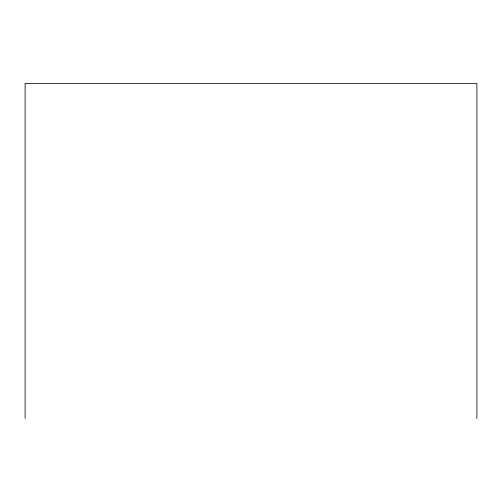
<?xml version="1.0" encoding="UTF-8"?>
<svg xmlns="http://www.w3.org/2000/svg" width="502" height="502" viewBox="0 0 502 502"><rect width="100%" height="100%" fill="white"/><g stroke="black" fill="none" stroke-linecap="round" stroke-linejoin="round"><path stroke-width="0.75" d="M476.9 418.53L476.9 83.47L25.1 83.47L25.1 418.53"/></g></svg>
